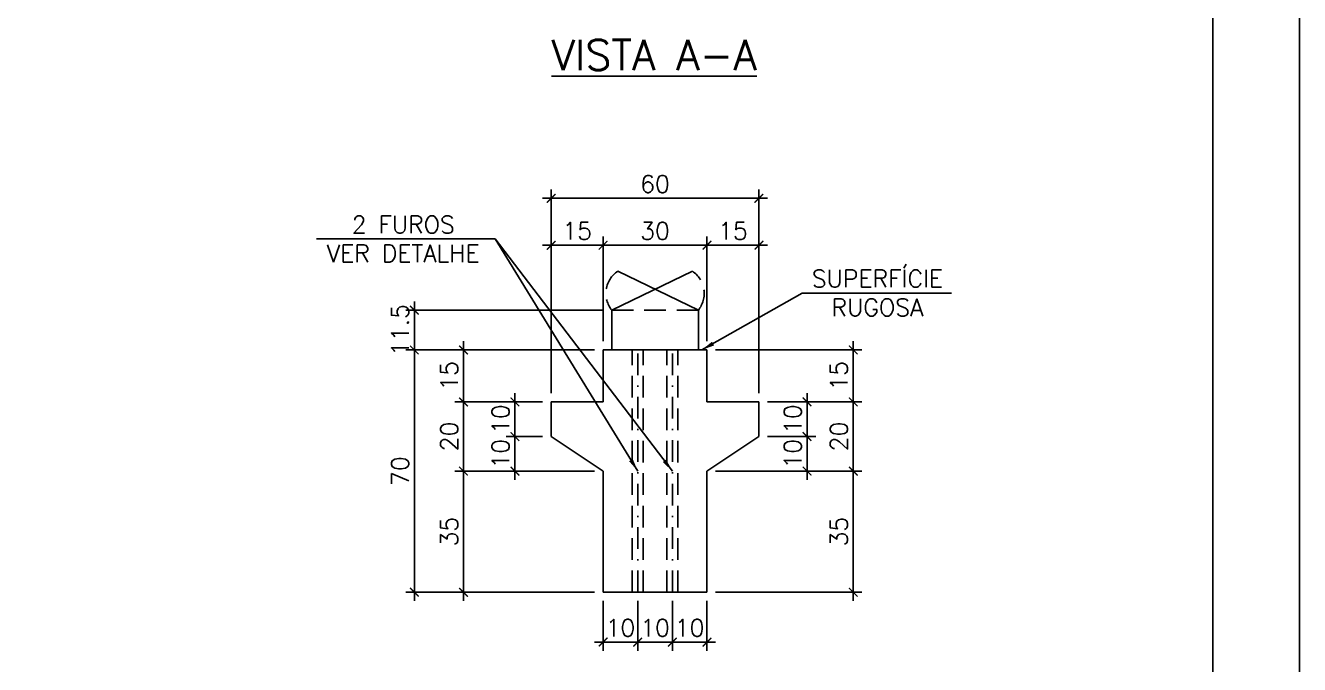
# Model space of a CAD drawing. Header units: centimetres. Extents: x 1658 to 6058, y 7962 to 9447.
# Drawn here: x 3022 to 3758, y 8682 to 9051 of the extents above; entities that cross this region are included whole.
import ezdxf

# ---------------------------------------------------------------- set-up
doc = ezdxf.new("R2010")
doc.units = ezdxf.units.CM
doc.header["$LTSCALE"] = 50
doc.header["$MEASUREMENT"] = 0
doc.header["$PDMODE"] = 67
doc.linetypes.add('DASHDOT', pattern=[1, 0.5, -0.25, 0, -0.25])
doc.linetypes.add('HIDDEN', pattern=[0.375, 0.25, -0.125])
for name, color, linetype in [('COTAS-PRECON', 1, 'Continuous'), ('FORMATO-PRECON', 2, 'Continuous'), ('LINHA CENTRO-PRECON', 1, 'DASHDOT'), ('LINHA TRACEJADO-PRECON', 1, 'HIDDEN'), ('LINHA-01-PRECON', 1, 'Continuous'), ('LINHA-04-PRECON', 4, 'Continuous')]:
    doc.layers.add(name, color=color, linetype=linetype)
doc.styles.get("Standard").update_dxf_attribs({"font": 'romans.shx'})
doc.linetypes.add('ZIGZAG', pattern='A,0.0001,-0.2,[131,ltypeshp.shx,S=0.2,R=0,X=-0.2,Y=0],-0.4,[131,ltypeshp.shx,S=0.2,R=180,X=0.2,Y=0],-0.2', length=0.8001)
doc.dimstyles.new('ESC50-25', dxfattribs={"dimscale": 50, "dimtxt": 0.2, "dimasz": 0.1, "dimexe": 0.1, "dimexo": 0.1, "dimgap": 0.065, "dimtad": 1, "dimdec": 1, "dimlfac": 0.5, "dimzin": 12, "dimdsep": 46, "dimtxsty": 'Standard', "dimblk": 'ARCHTICK', "dimcen": 0.09, "dimdle": 0.1, "dimclrd": 256, "dimclre": 256, "dimclrt": 2, "dimaunit": 1, "dimazin": 0, "dimtfac": 1, "dimtdec": 1, "dimtix": 1, "dimtmove": 1, "dimatfit": 3, "dimfxl": 1, "dimtolj": 1, "dimtzin": 0, "dimlwd": -1, "dimlwe": -1, "dimarcsym": 0})
doc.dimstyles.new('ESC50-50', dxfattribs={"dimscale": 50, "dimtxt": 0.2, "dimasz": 0.15, "dimexe": 0.15, "dimexo": 0.15, "dimgap": 0.08, "dimtad": 1, "dimdec": 1, "dimzin": 12, "dimdsep": 46, "dimtxsty": 'Standard', "dimblk": 'ARCHTICK', "dimcen": 0.09, "dimdle": 0.15, "dimclrd": 256, "dimclre": 256, "dimclrt": 2, "dimazin": 3, "dimtfac": 1, "dimtdec": 1, "dimtix": 1, "dimtmove": 2, "dimatfit": 2, "dimfxl": 0.15, "dimtolj": 1, "dimtzin": 0, "dimarcsym": 0})

# ---------------------------------------------------------------- blocks, each defined once
blk = doc.blocks.new('A$C12EB5E76')
at = {"layer": 'FORMATO-PRECON'}
blk.add_lwpolyline([(-114.7, 1254.3), (-114.7, 4224.3), (4085.3, 4224.3), (4085.3, 1254.3)], close=True, dxfattribs=at)
at = {"layer": 'FORMATO-PRECON', "color": 6}
blk.add_lwpolyline([(135.3, 1354.3), (135.3, 4124.3), (3985.3, 4124.3), (3985.3, 1354.3)], close=True, dxfattribs=at)
blk = doc.blocks.new('_ArchTick')
at = {"color": 0, "linetype": 'ByBlock', "const_width": 0.15}
blk.add_lwpolyline([(-0.5, -0.5), (0.5, 0.5)], dxfattribs=at)
blk = doc.blocks.new('*D69')
at = {"layer": 'COTAS-PRECON', "transparency": 16777216}
for p, q in [((3246.98, 8886.75), (3246.98, 8891.75)), ((3356.04, 8886.75), (3241.98, 8886.75)), ((3246.98, 8886.75), (3246.98, 8863.75)), ((3351.04, 8863.75), (3241.98, 8863.75)), ((3246.98, 8863.75), (3246.98, 8858.75))]:
    blk.add_line(p, q, dxfattribs=at)
at = {"layer": 'Defpoints', "color": 0, "transparency": 16777216}
for p in [(3361.04, 8886.75), (3246.98, 8863.75), (3356.04, 8863.75)]:
    blk.add_point(p, dxfattribs=at)
at = {"layer": 'COTAS-PRECON', "transparency": 16777216, "xscale": 5, "yscale": 5, "zscale": 5}
for p, rotation in [((3246.98, 8886.75), 270), ((3246.98, 8863.75), 90)]:
    blk.add_blockref('_ArchTick', p, dxfattribs=dict(at, rotation=rotation))
at = {"layer": 'COTAS-PRECON', "color": 2, "transparency": 16777216, "insert": (3238.73, 8875.25), "char_height": 10, "attachment_point": 5, "rotation": 90}
blk.add_mtext('\\A1;11.5', dxfattribs=at)
blk = doc.blocks.new('*D70')
at = {"layer": 'COTAS-PRECON', "transparency": 16777216}
for p, q in [((3351.04, 8863.75), (3241.98, 8863.75)), ((3246.98, 8868.75), (3246.98, 8718.75)), ((3351.04, 8723.75), (3241.98, 8723.75))]:
    blk.add_line(p, q, dxfattribs=at)
at = {"layer": 'Defpoints', "color": 0, "transparency": 16777216}
for p in [(3356.04, 8863.75), (3246.98, 8723.75), (3356.04, 8723.75)]:
    blk.add_point(p, dxfattribs=at)
at = {"layer": 'COTAS-PRECON', "transparency": 16777216, "xscale": 5, "yscale": 5, "zscale": 5}
for p, rotation in [((3246.98, 8863.75), 90), ((3246.98, 8723.75), 270)]:
    blk.add_blockref('_ArchTick', p, dxfattribs=dict(at, rotation=rotation))
at = {"layer": 'COTAS-PRECON', "color": 2, "transparency": 16777216, "insert": (3238.73, 8793.75), "char_height": 10, "attachment_point": 5, "rotation": 90}
blk.add_mtext('\\A1;70', dxfattribs=at)
blk = doc.blocks.new('*D71')
at = {"layer": 'COTAS-PRECON', "transparency": 16777216}
for p, q in [((3351.04, 8863.75), (3270.35, 8863.75)), ((3275.35, 8868.75), (3275.35, 8828.75)), ((3321.04, 8833.75), (3270.35, 8833.75))]:
    blk.add_line(p, q, dxfattribs=at)
at = {"layer": 'Defpoints', "color": 0, "transparency": 16777216}
for p in [(3356.04, 8863.75), (3275.35, 8833.75), (3326.04, 8833.75)]:
    blk.add_point(p, dxfattribs=at)
at = {"layer": 'COTAS-PRECON', "transparency": 16777216, "xscale": 5, "yscale": 5, "zscale": 5}
for p, rotation in [((3275.35, 8863.75), 90), ((3275.35, 8833.75), 270)]:
    blk.add_blockref('_ArchTick', p, dxfattribs=dict(at, rotation=rotation))
at = {"layer": 'COTAS-PRECON', "color": 2, "transparency": 16777216, "insert": (3267.1, 8848.75), "char_height": 10, "attachment_point": 5, "rotation": 90}
blk.add_mtext('\\A1;15', dxfattribs=at)
blk = doc.blocks.new('*D72')
at = {"layer": 'COTAS-PRECON', "transparency": 16777216}
for p, q in [((3321.04, 8833.75), (3270.35, 8833.75)), ((3275.35, 8838.75), (3275.35, 8788.75)), ((3351.04, 8793.75), (3270.35, 8793.75))]:
    blk.add_line(p, q, dxfattribs=at)
at = {"layer": 'Defpoints', "color": 0, "transparency": 16777216}
for p in [(3326.04, 8833.75), (3275.35, 8793.75), (3356.04, 8793.75)]:
    blk.add_point(p, dxfattribs=at)
at = {"layer": 'COTAS-PRECON', "transparency": 16777216, "xscale": 5, "yscale": 5, "zscale": 5}
for p, rotation in [((3275.35, 8833.75), 90), ((3275.35, 8793.75), 270)]:
    blk.add_blockref('_ArchTick', p, dxfattribs=dict(at, rotation=rotation))
at = {"layer": 'COTAS-PRECON', "color": 2, "transparency": 16777216, "insert": (3267.1, 8813.75), "char_height": 10, "attachment_point": 5, "rotation": 90}
blk.add_mtext('\\A1;20', dxfattribs=at)
blk = doc.blocks.new('*D73')
at = {"layer": 'COTAS-PRECON', "transparency": 16777216}
for p, q in [((3275.35, 8798.75), (3275.35, 8718.75)), ((3351.04, 8793.75), (3270.35, 8793.75)), ((3351.04, 8723.75), (3270.35, 8723.75))]:
    blk.add_line(p, q, dxfattribs=at)
at = {"layer": 'Defpoints', "color": 0, "transparency": 16777216}
for p in [(3356.04, 8793.75), (3275.35, 8723.75), (3356.04, 8723.75)]:
    blk.add_point(p, dxfattribs=at)
at = {"layer": 'COTAS-PRECON', "transparency": 16777216, "xscale": 5, "yscale": 5, "zscale": 5}
for p, rotation in [((3275.35, 8793.75), 90), ((3275.35, 8723.75), 270)]:
    blk.add_blockref('_ArchTick', p, dxfattribs=dict(at, rotation=rotation))
at = {"layer": 'COTAS-PRECON', "color": 2, "transparency": 16777216, "insert": (3267.1, 8758.75), "char_height": 10, "attachment_point": 5, "rotation": 90}
blk.add_mtext('\\A1;35', dxfattribs=at)
blk = doc.blocks.new('*D74')
at = {"layer": 'COTAS-PRECON', "transparency": 16777216}
for p, q in [((3321.04, 8833.75), (3300.08, 8833.75)), ((3305.08, 8833.75), (3305.08, 8838.75)), ((3305.08, 8833.75), (3305.08, 8813.75)), ((3321.04, 8813.75), (3300.08, 8813.75)), ((3305.08, 8813.75), (3305.08, 8808.75))]:
    blk.add_line(p, q, dxfattribs=at)
at = {"layer": 'Defpoints', "color": 0, "transparency": 16777216}
for p in [(3326.04, 8833.75), (3305.08, 8813.75), (3326.04, 8813.75)]:
    blk.add_point(p, dxfattribs=at)
at = {"layer": 'COTAS-PRECON', "transparency": 16777216, "xscale": 5, "yscale": 5, "zscale": 5}
for p, rotation in [((3305.08, 8833.75), 270), ((3305.08, 8813.75), 90)]:
    blk.add_blockref('_ArchTick', p, dxfattribs=dict(at, rotation=rotation))
at = {"layer": 'COTAS-PRECON', "color": 2, "transparency": 16777216, "insert": (3296.83, 8823.75), "char_height": 10, "attachment_point": 5, "rotation": 90}
blk.add_mtext('\\A1;10', dxfattribs=at)
blk = doc.blocks.new('*D75')
at = {"layer": 'COTAS-PRECON', "transparency": 16777216}
for p, q in [((3305.08, 8813.75), (3305.08, 8818.75)), ((3321.04, 8813.75), (3300.08, 8813.75)), ((3305.08, 8813.75), (3305.08, 8793.75)), ((3351.04, 8793.75), (3300.08, 8793.75)), ((3305.08, 8793.75), (3305.08, 8788.75))]:
    blk.add_line(p, q, dxfattribs=at)
at = {"layer": 'Defpoints', "color": 0, "transparency": 16777216}
for p in [(3326.04, 8813.75), (3305.08, 8793.75), (3356.04, 8793.75)]:
    blk.add_point(p, dxfattribs=at)
at = {"layer": 'COTAS-PRECON', "transparency": 16777216, "xscale": 5, "yscale": 5, "zscale": 5}
for p, rotation in [((3305.08, 8813.75), 270), ((3305.08, 8793.75), 90)]:
    blk.add_blockref('_ArchTick', p, dxfattribs=dict(at, rotation=rotation))
at = {"layer": 'COTAS-PRECON', "color": 2, "transparency": 16777216, "insert": (3296.83, 8803.75), "char_height": 10, "attachment_point": 5, "rotation": 90}
blk.add_mtext('\\A1;10', dxfattribs=at)
blk = doc.blocks.new('*D65')
at = {"layer": 'COTAS-PRECON', "transparency": 16777216}
for p, q in [((3326.04, 8838.75), (3326.04, 8929.28)), ((3356.04, 8868.75), (3356.04, 8929.28)), ((3321.04, 8924.28), (3361.04, 8924.28))]:
    blk.add_line(p, q, dxfattribs=at)
at = {"layer": 'Defpoints', "color": 0, "transparency": 16777216}
for p in [(3356.04, 8924.28), (3356.04, 8863.75), (3326.04, 8833.75)]:
    blk.add_point(p, dxfattribs=at)
at = {"layer": 'COTAS-PRECON', "transparency": 16777216, "xscale": 5, "yscale": 5, "zscale": 5, "rotation": 180}
blk.add_blockref('_ArchTick', (3326.04, 8924.28), dxfattribs=at)
at = {"layer": 'COTAS-PRECON', "transparency": 16777216, "xscale": 5, "yscale": 5, "zscale": 5}
blk.add_blockref('_ArchTick', (3356.04, 8924.28), dxfattribs=at)
at = {"layer": 'COTAS-PRECON', "color": 2, "transparency": 16777216, "insert": (3341.04, 8932.53), "char_height": 10, "attachment_point": 5}
blk.add_mtext('\\A1;15', dxfattribs=at)
blk = doc.blocks.new('*D66')
at = {"layer": 'COTAS-PRECON', "transparency": 16777216}
for p, q in [((3356.04, 8868.75), (3356.04, 8929.28)), ((3416.04, 8868.75), (3416.04, 8929.28)), ((3351.04, 8924.28), (3421.04, 8924.28))]:
    blk.add_line(p, q, dxfattribs=at)
at = {"layer": 'Defpoints', "color": 0, "transparency": 16777216}
for p in [(3416.04, 8924.28), (3356.04, 8863.75), (3416.04, 8863.75)]:
    blk.add_point(p, dxfattribs=at)
at = {"layer": 'COTAS-PRECON', "transparency": 16777216, "xscale": 5, "yscale": 5, "zscale": 5, "rotation": 180}
blk.add_blockref('_ArchTick', (3356.04, 8924.28), dxfattribs=at)
at = {"layer": 'COTAS-PRECON', "transparency": 16777216, "xscale": 5, "yscale": 5, "zscale": 5}
blk.add_blockref('_ArchTick', (3416.04, 8924.28), dxfattribs=at)
at = {"layer": 'COTAS-PRECON', "color": 2, "transparency": 16777216, "insert": (3386.04, 8932.53), "char_height": 10, "attachment_point": 5}
blk.add_mtext('\\A1;30', dxfattribs=at)
blk = doc.blocks.new('*D67')
at = {"layer": 'COTAS-PRECON', "transparency": 16777216}
for p, q in [((3416.04, 8868.75), (3416.04, 8929.28)), ((3446.04, 8838.75), (3446.04, 8929.28)), ((3411.04, 8924.28), (3451.04, 8924.28))]:
    blk.add_line(p, q, dxfattribs=at)
at = {"layer": 'Defpoints', "color": 0, "transparency": 16777216}
for p in [(3446.04, 8924.28), (3416.04, 8863.75), (3446.04, 8833.75)]:
    blk.add_point(p, dxfattribs=at)
at = {"layer": 'COTAS-PRECON', "transparency": 16777216, "xscale": 5, "yscale": 5, "zscale": 5, "rotation": 180}
blk.add_blockref('_ArchTick', (3416.04, 8924.28), dxfattribs=at)
at = {"layer": 'COTAS-PRECON', "transparency": 16777216, "xscale": 5, "yscale": 5, "zscale": 5}
blk.add_blockref('_ArchTick', (3446.04, 8924.28), dxfattribs=at)
at = {"layer": 'COTAS-PRECON', "color": 2, "transparency": 16777216, "insert": (3431.04, 8932.53), "char_height": 10, "attachment_point": 5}
blk.add_mtext('\\A1;15', dxfattribs=at)
blk = doc.blocks.new('*D68')
at = {"layer": 'COTAS-PRECON', "transparency": 16777216}
for p, q in [((3321.04, 8951.4), (3451.04, 8951.4)), ((3326.04, 8838.75), (3326.04, 8956.4)), ((3446.04, 8838.75), (3446.04, 8956.4))]:
    blk.add_line(p, q, dxfattribs=at)
at = {"layer": 'Defpoints', "color": 0, "transparency": 16777216}
for p in [(3446.04, 8951.4), (3326.04, 8833.75), (3446.04, 8833.75)]:
    blk.add_point(p, dxfattribs=at)
at = {"layer": 'COTAS-PRECON', "transparency": 16777216, "xscale": 5, "yscale": 5, "zscale": 5, "rotation": 180}
blk.add_blockref('_ArchTick', (3326.04, 8951.4), dxfattribs=at)
at = {"layer": 'COTAS-PRECON', "transparency": 16777216, "xscale": 5, "yscale": 5, "zscale": 5}
blk.add_blockref('_ArchTick', (3446.04, 8951.4), dxfattribs=at)
at = {"layer": 'COTAS-PRECON', "color": 2, "transparency": 16777216, "insert": (3386.04, 8959.65), "char_height": 10, "attachment_point": 5}
blk.add_mtext('\\A1;60', dxfattribs=at)
blk = doc.blocks.new('*D60')
at = {"layer": 'COTAS-PRECON', "transparency": 16777216}
for p, q in [((3421.04, 8863.75), (3505.55, 8863.75)), ((3500.55, 8868.75), (3500.55, 8828.75)), ((3451.04, 8833.75), (3505.55, 8833.75))]:
    blk.add_line(p, q, dxfattribs=at)
at = {"layer": 'Defpoints', "color": 0, "transparency": 16777216}
for p in [(3416.04, 8863.75), (3446.04, 8833.75), (3500.55, 8833.75)]:
    blk.add_point(p, dxfattribs=at)
at = {"layer": 'COTAS-PRECON', "transparency": 16777216, "xscale": 5, "yscale": 5, "zscale": 5}
for p, rotation in [((3500.55, 8863.75), 90), ((3500.55, 8833.75), 270)]:
    blk.add_blockref('_ArchTick', p, dxfattribs=dict(at, rotation=rotation))
at = {"layer": 'COTAS-PRECON', "color": 2, "transparency": 16777216, "insert": (3492.3, 8848.75), "char_height": 10, "attachment_point": 5, "rotation": 90}
blk.add_mtext('\\A1;15', dxfattribs=at)
blk = doc.blocks.new('*D61')
at = {"layer": 'COTAS-PRECON', "transparency": 16777216}
for p, q in [((3451.04, 8833.75), (3505.55, 8833.75)), ((3500.55, 8838.75), (3500.55, 8788.75)), ((3421.04, 8793.75), (3505.55, 8793.75))]:
    blk.add_line(p, q, dxfattribs=at)
at = {"layer": 'Defpoints', "color": 0, "transparency": 16777216}
for p in [(3446.04, 8833.75), (3416.04, 8793.75), (3500.55, 8793.75)]:
    blk.add_point(p, dxfattribs=at)
at = {"layer": 'COTAS-PRECON', "transparency": 16777216, "xscale": 5, "yscale": 5, "zscale": 5}
for p, rotation in [((3500.55, 8833.75), 90), ((3500.55, 8793.75), 270)]:
    blk.add_blockref('_ArchTick', p, dxfattribs=dict(at, rotation=rotation))
at = {"layer": 'COTAS-PRECON', "color": 2, "transparency": 16777216, "insert": (3492.3, 8813.75), "char_height": 10, "attachment_point": 5, "rotation": 90}
blk.add_mtext('\\A1;20', dxfattribs=at)
blk = doc.blocks.new('*D62')
at = {"layer": 'COTAS-PRECON', "transparency": 16777216}
for p, q in [((3500.55, 8798.75), (3500.55, 8718.75)), ((3421.04, 8793.75), (3505.55, 8793.75)), ((3421.04, 8723.75), (3505.55, 8723.75))]:
    blk.add_line(p, q, dxfattribs=at)
at = {"layer": 'Defpoints', "color": 0, "transparency": 16777216}
for p in [(3416.04, 8793.75), (3416.04, 8723.75), (3500.55, 8723.75)]:
    blk.add_point(p, dxfattribs=at)
at = {"layer": 'COTAS-PRECON', "transparency": 16777216, "xscale": 5, "yscale": 5, "zscale": 5}
for p, rotation in [((3500.55, 8793.75), 90), ((3500.55, 8723.75), 270)]:
    blk.add_blockref('_ArchTick', p, dxfattribs=dict(at, rotation=rotation))
at = {"layer": 'COTAS-PRECON', "color": 2, "transparency": 16777216, "insert": (3492.3, 8758.75), "char_height": 10, "attachment_point": 5, "rotation": 90}
blk.add_mtext('\\A1;35', dxfattribs=at)
blk = doc.blocks.new('*D63')
at = {"layer": 'COTAS-PRECON', "transparency": 16777216}
for p, q in [((3451.04, 8833.75), (3478.87, 8833.75)), ((3473.87, 8833.75), (3473.87, 8838.75)), ((3473.87, 8833.75), (3473.87, 8813.75)), ((3451.04, 8813.75), (3478.87, 8813.75)), ((3473.87, 8813.75), (3473.87, 8808.75))]:
    blk.add_line(p, q, dxfattribs=at)
at = {"layer": 'Defpoints', "color": 0, "transparency": 16777216}
for p in [(3446.04, 8833.75), (3446.04, 8813.75), (3473.87, 8813.75)]:
    blk.add_point(p, dxfattribs=at)
at = {"layer": 'COTAS-PRECON', "transparency": 16777216, "xscale": 5, "yscale": 5, "zscale": 5}
for p, rotation in [((3473.87, 8833.75), 270), ((3473.87, 8813.75), 90)]:
    blk.add_blockref('_ArchTick', p, dxfattribs=dict(at, rotation=rotation))
at = {"layer": 'COTAS-PRECON', "color": 2, "transparency": 16777216, "insert": (3465.62, 8823.75), "char_height": 10, "attachment_point": 5, "rotation": 90}
blk.add_mtext('\\A1;10', dxfattribs=at)
blk = doc.blocks.new('*D64')
at = {"layer": 'COTAS-PRECON', "transparency": 16777216}
for p, q in [((3473.87, 8813.75), (3473.87, 8818.75)), ((3451.04, 8813.75), (3478.87, 8813.75)), ((3473.87, 8813.75), (3473.87, 8793.75)), ((3421.04, 8793.75), (3478.87, 8793.75)), ((3473.87, 8793.75), (3473.87, 8788.75))]:
    blk.add_line(p, q, dxfattribs=at)
at = {"layer": 'Defpoints', "color": 0, "transparency": 16777216}
for p in [(3446.04, 8813.75), (3416.04, 8793.75), (3473.87, 8793.75)]:
    blk.add_point(p, dxfattribs=at)
at = {"layer": 'COTAS-PRECON', "transparency": 16777216, "xscale": 5, "yscale": 5, "zscale": 5}
for p, rotation in [((3473.87, 8813.75), 270), ((3473.87, 8793.75), 90)]:
    blk.add_blockref('_ArchTick', p, dxfattribs=dict(at, rotation=rotation))
at = {"layer": 'COTAS-PRECON', "color": 2, "transparency": 16777216, "insert": (3465.62, 8803.75), "char_height": 10, "attachment_point": 5, "rotation": 90}
blk.add_mtext('\\A1;10', dxfattribs=at)
blk = doc.blocks.new('*D111')
at = {"layer": 'COTAS-PRECON', "transparency": 16777216}
for p, q in [((3356.04, 8718.75), (3356.04, 8689.94)), ((3376.04, 8718.75), (3376.04, 8689.94)), ((3356.04, 8694.94), (3351.04, 8694.94)), ((3356.04, 8694.94), (3376.04, 8694.94)), ((3376.04, 8694.94), (3381.04, 8694.94))]:
    blk.add_line(p, q, dxfattribs=at)
at = {"layer": 'Defpoints', "color": 0, "transparency": 16777216}
for p in [(3356.04, 8723.75), (3376.04, 8723.75), (3376.04, 8694.94)]:
    blk.add_point(p, dxfattribs=at)
at = {"layer": 'COTAS-PRECON', "transparency": 16777216, "xscale": 5, "yscale": 5, "zscale": 5}
blk.add_blockref('_ArchTick', (3356.04, 8694.94), dxfattribs=at)
at = {"layer": 'COTAS-PRECON', "transparency": 16777216, "xscale": 5, "yscale": 5, "zscale": 5, "rotation": 180}
blk.add_blockref('_ArchTick', (3376.04, 8694.94), dxfattribs=at)
at = {"layer": 'COTAS-PRECON', "color": 2, "transparency": 16777216, "insert": (3366.04, 8703.19), "char_height": 10, "attachment_point": 5}
blk.add_mtext('\\A1;10', dxfattribs=at)
blk = doc.blocks.new('*D112')
at = {"layer": 'COTAS-PRECON', "transparency": 16777216}
for p, q in [((3376.04, 8718.75), (3376.04, 8689.94)), ((3396.04, 8718.75), (3396.04, 8689.94)), ((3376.04, 8694.94), (3371.04, 8694.94)), ((3376.04, 8694.94), (3396.04, 8694.94)), ((3396.04, 8694.94), (3401.04, 8694.94))]:
    blk.add_line(p, q, dxfattribs=at)
at = {"layer": 'Defpoints', "color": 0, "transparency": 16777216}
for p in [(3376.04, 8723.75), (3396.04, 8723.75), (3396.04, 8694.94)]:
    blk.add_point(p, dxfattribs=at)
at = {"layer": 'COTAS-PRECON', "transparency": 16777216, "xscale": 5, "yscale": 5, "zscale": 5}
blk.add_blockref('_ArchTick', (3376.04, 8694.94), dxfattribs=at)
at = {"layer": 'COTAS-PRECON', "transparency": 16777216, "xscale": 5, "yscale": 5, "zscale": 5, "rotation": 180}
blk.add_blockref('_ArchTick', (3396.04, 8694.94), dxfattribs=at)
at = {"layer": 'COTAS-PRECON', "color": 2, "transparency": 16777216, "insert": (3386.04, 8703.19), "char_height": 10, "attachment_point": 5}
blk.add_mtext('\\A1;10', dxfattribs=at)
blk = doc.blocks.new('*D113')
at = {"layer": 'COTAS-PRECON', "transparency": 16777216}
for p, q in [((3396.04, 8718.75), (3396.04, 8689.94)), ((3416.04, 8718.75), (3416.04, 8689.94)), ((3396.04, 8694.94), (3391.04, 8694.94)), ((3396.04, 8694.94), (3416.04, 8694.94)), ((3416.04, 8694.94), (3421.04, 8694.94))]:
    blk.add_line(p, q, dxfattribs=at)
at = {"layer": 'Defpoints', "color": 0, "transparency": 16777216}
for p in [(3396.04, 8723.75), (3416.04, 8723.75), (3416.04, 8694.94)]:
    blk.add_point(p, dxfattribs=at)
at = {"layer": 'COTAS-PRECON', "transparency": 16777216, "xscale": 5, "yscale": 5, "zscale": 5}
blk.add_blockref('_ArchTick', (3396.04, 8694.94), dxfattribs=at)
at = {"layer": 'COTAS-PRECON', "transparency": 16777216, "xscale": 5, "yscale": 5, "zscale": 5, "rotation": 180}
blk.add_blockref('_ArchTick', (3416.04, 8694.94), dxfattribs=at)
at = {"layer": 'COTAS-PRECON', "color": 2, "transparency": 16777216, "insert": (3406.04, 8703.19), "char_height": 10, "attachment_point": 5}
blk.add_mtext('\\A1;10', dxfattribs=at)

msp = doc.modelspace()

# ---------------------------------------------------------------- linework, layer by layer
at = {"layer": 'COTAS-PRECON', "linetype": 'HIDDEN'}
msp.add_line((3361.045, 8886.746), (3411.045, 8886.746), dxfattribs=at)
for centre, start, end in [((3373.196, 8896.434), 124.248452, 218.563286), ((3398.893, 8896.434), 321.436714, 55.751548)]:
    msp.add_arc(centre, 15.54, start, end, dxfattribs=at)
at = {"layer": 'LINHA CENTRO-PRECON', "ltscale": 0.5, "extrusion": (0, 1, 0)}
for p, q in [((3376.045, 8723.746), (3376.045, 8863.746)), ((3396.045, 8723.746), (3396.045, 8863.746))]:
    msp.add_line(p, q, dxfattribs=at)
at = {"layer": 'LINHA TRACEJADO-PRECON', "extrusion": (0, 1, 0)}
for p, q in [((3372.845, 8723.746), (3372.845, 8863.746)), ((3379.245, 8723.746), (3379.245, 8863.746)), ((3392.845, 8723.746), (3392.845, 8863.746)), ((3399.245, 8723.746), (3399.245, 8863.746))]:
    msp.add_line(p, q, dxfattribs=at)
at = {"layer": 'LINHA-04-PRECON'}
for p, q in [((3361.045, 8886.746), (3407.639, 8909.279)), ((3411.045, 8886.746), (3364.45, 8909.279))]:
    msp.add_line(p, q, dxfattribs=at)
at = {"layer": 'LINHA-04-PRECON', "extrusion": (0, 1, 0)}
for p, q in [((3356.045, 8833.746), (3356.045, 8863.746)), ((3416.045, 8863.746), (3416.045, 8833.746)), ((3326.045, 8833.746), (3356.045, 8833.746)), ((3326.045, 8813.746), (3326.045, 8833.746)), ((3416.045, 8833.746), (3446.045, 8833.746)), ((3446.045, 8833.746), (3446.045, 8813.746)), ((3356.045, 8793.746), (3326.045, 8813.746)), ((3446.045, 8813.746), (3416.045, 8793.746)), ((3356.045, 8723.746), (3356.045, 8793.746)), ((3416.045, 8793.746), (3416.045, 8723.746)), ((3416.045, 8723.746), (3356.045, 8723.746))]:
    msp.add_line(p, q, dxfattribs=at)
at = {"layer": 'LINHA-04-PRECON', "linetype": 'ZIGZAG', "ltscale": 0.15}
msp.add_line((3356.045, 8863.746), (3416.045, 8863.746), dxfattribs=at)
at = {"layer": 'LINHA-04-PRECON'}
for points in [[(3361.045, 8863.746), (3361.045, 8886.746)], [(3411.045, 8863.746), (3411.045, 8886.746)]]:
    msp.add_lwpolyline(points, dxfattribs=at)

# ---------------------------------------------------------------- block references
at = {"layer": 'COTAS-PRECON', "xscale": 0.5000000000000071, "yscale": 0.5000000000000071, "zscale": 0.5000000000000071}
msp.add_blockref('A$C12EB5E76', (1715.702, 7335.343), dxfattribs=at)

# ---------------------------------------------------------------- texts
at = {"layer": 'LINHA-01-PRECON', "color": 2, "attachment_point": 5}
for s, insert, char_height in [('\\A1;{\\L\\C4;VISTA A-A}', (3385.543, 9034.273), 17.5), ('\\A1;2 FUROS\\PVER DETALHE', (3240.601, 8927.893), 10), ('\\A1;SUPERFÍCIE\\PRUGOSA', (3514.52, 8896.646), 10)]:
    msp.add_mtext(s, dxfattribs=dict(at, insert=insert, char_height=char_height))

# ---------------------------------------------------------------- dimensions: what is measured, and where the dimension line sits
at = {"layer": 'COTAS-PRECON'}
for base, p1, p2, picture, middle in [((3446.045, 8951.4), (3326.045, 8833.746), (3446.045, 8833.746), '*D68', (3386.045, 8959.65)), ((3356.045, 8924.279), (3326.045, 8833.746), (3356.045, 8863.746), '*D65', (3341.045, 8932.529)), ((3416.045, 8924.279), (3356.045, 8863.746), (3416.045, 8863.746), '*D66', (3386.045, 8932.529)), ((3446.045, 8924.279), (3416.045, 8863.746), (3446.045, 8833.746), '*D67', (3431.045, 8932.529)), ((3376.045, 8694.936), (3356.045, 8723.746), (3376.045, 8723.746), '*D111', (3366.045, 8703.186)), ((3396.045, 8694.936), (3376.045, 8723.746), (3396.045, 8723.746), '*D112', (3386.045, 8703.186)), ((3416.045, 8694.936), (3396.045, 8723.746), (3416.045, 8723.746), '*D113', (3406.045, 8703.186))]:
    dim = msp.add_linear_dim(base=base, p1=p1, p2=p2, dimstyle='ESC50-25', dxfattribs=at)
    dim.commit()
    dim.dimension.update_dxf_attribs({"geometry": picture, "text_midpoint": middle})
for base, p1, p2, picture, middle in [((3246.983, 8863.746), (3361.045, 8886.746), (3356.045, 8863.746), '*D69', (3238.733, 8875.246)), ((3246.983, 8723.746), (3356.045, 8863.746), (3356.045, 8723.746), '*D70', (3238.733, 8793.746)), ((3275.354, 8833.746), (3356.045, 8863.746), (3326.045, 8833.746), '*D71', (3267.104, 8848.746)), ((3500.551, 8833.746), (3416.045, 8863.746), (3446.045, 8833.746), '*D60', (3492.301, 8848.746)), ((3275.354, 8793.746), (3326.045, 8833.746), (3356.045, 8793.746), '*D72', (3267.104, 8813.746)), ((3305.083, 8813.746), (3326.045, 8833.746), (3326.045, 8813.746), '*D74', (3296.833, 8823.746)), ((3500.551, 8793.746), (3446.045, 8833.746), (3416.045, 8793.746), '*D61', (3492.301, 8813.746)), ((3473.873, 8813.746), (3446.045, 8833.746), (3446.045, 8813.746), '*D63', (3465.623, 8823.746)), ((3305.083, 8793.746), (3326.045, 8813.746), (3356.045, 8793.746), '*D75', (3296.833, 8803.746)), ((3473.873, 8793.746), (3446.045, 8813.746), (3416.045, 8793.746), '*D64', (3465.623, 8803.746)), ((3275.354, 8723.746), (3356.045, 8793.746), (3356.045, 8723.746), '*D73', (3267.104, 8758.746)), ((3500.551, 8723.746), (3416.045, 8793.746), (3416.045, 8723.746), '*D62', (3492.301, 8758.746))]:
    dim = msp.add_linear_dim(base=base, p1=p1, p2=p2, angle=90, dimstyle='ESC50-25', dxfattribs=at)
    dim.commit()
    dim.dimension.update_dxf_attribs({"geometry": picture, "text_midpoint": middle})

# ---------------------------------------------------------------- leaders
msp.add_leader([(3396.045, 8793.746), (3293.695, 8927.893)], dimstyle='ESC50-50', override={"dimgap": 0.08, "dimtad": 1}, dxfattribs=at)
at = {"layer": 'LINHA-01-PRECON'}
for points in [[(3376.045, 8793.746), (3293.695, 8927.893), (3190.468, 8927.893)], [(3413.011, 8863.746), (3470.978, 8896.646), (3557.337, 8896.646)]]:
    msp.add_leader(points, dimstyle='ESC50-50', dxfattribs=at)

doc.saveas('drawing.dxf')
